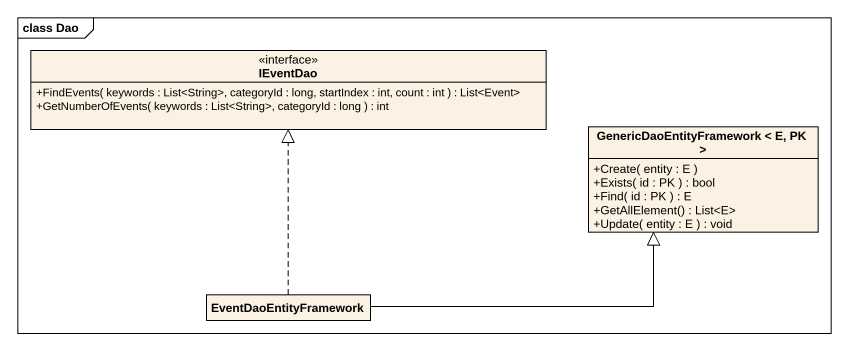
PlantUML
@startuml
mainframe class Dao
hide circle
hide empty members
skinparam classAttributeIconSize 0
interface IEventDao {
  +FindEvents( keywords : List<String>, categoryId : long, startIndex : int, count : int ) : List<Event>
  +GetNumberOfEvents( keywords : List<String>, categoryId : long ) : int
}
class "GenericDaoEntityFramework < E, PK >" as GenericDaoEntityFramework_E {
  +Create( entity : E )
  +Exists( id : PK ) : bool
  +Find( id : PK ) : E
  +GetAllElement() : List<E>
  +Update( entity : E ) : void
}
class EventDaoEntityFramework
EventDaoEntityFramework .up.|> IEventDao
EventDaoEntityFramework -right-|> GenericDaoEntityFramework_E
@enduml
